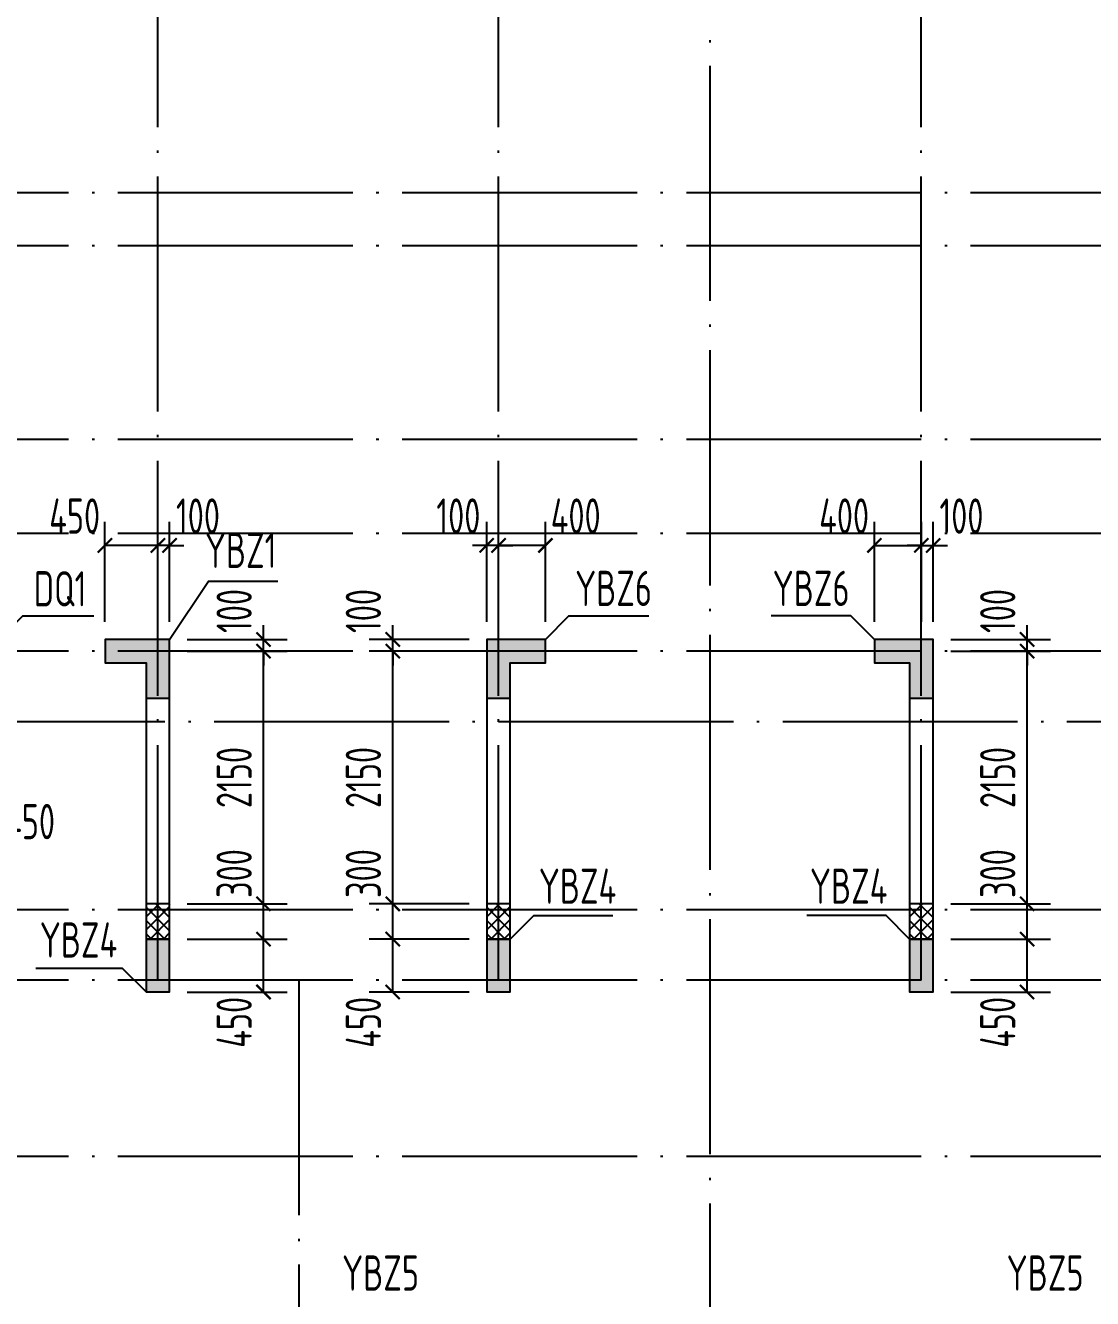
# Model space of a CAD drawing. Extents: x -668857 to 185752, y -270966 to 286822.
# Drawn here: x -298277 to -289192, y 133165 to 143997 of the extents above; entities that cross this region are included whole.
import ezdxf
from ezdxf.enums import TextEntityAlignment as Align

# ---------------------------------------------------------------- set-up
doc = ezdxf.new("R2010")
doc.units = 0
doc.header["$LTSCALE"] = 1000
doc.linetypes.add('DOTE', pattern=[2.42, 2, -0.2, 0.02, -0.2])
doc.layers.get('0').update_dxf_attribs({"linetype": 'CONTINUOUS'})
doc.layers.get('DEFPOINTS').update_dxf_attribs({"linetype": 'CONTINUOUS'})
for name, color, linetype in [('0z-约束构件', 1, 'CONTINUOUS'), ('A-DOTE', 10, 'DOTE'), ('S-Q墙实线', 6, 'CONTINUOUS'), ('S-Q墙标注', 3, 'CONTINUOUS'), ('S-X详图填充', 252, 'CONTINUOUS'), ('S-X详图实线', 4, 'CONTINUOUS'), ('S-Z柱编号', 6, 'CONTINUOUS')]:
    doc.layers.add(name, color=color, linetype=linetype)
doc.layers.add('配箍校核', color=34, linetype='CONTINUOUS', plot=False)
doc.styles.add('TSSD_REIN', font='tssdeng.shx', dxfattribs={"width": 0.7, "height": 300, "bigfont": 'tssdchn.shx'})
doc.styles.add('结构文字', font='zstxt.shx', dxfattribs={"width": 0.7, "bigfont": 'zshz.shx'})
doc.dimstyles.new('STRUCK', dxfattribs={"dimtxt": 400, "dimasz": 121, "dimexe": 200, "dimexo": 150, "dimgap": 115, "dimtad": 1, "dimdec": 0, "dimdsep": 46, "dimtxsty": '结构文字', "dimblk": 'ARCHTICK', "dimcen": 400, "dimclrd": 3, "dimclre": 3, "dimclrt": 7, "dimadec": 0, "dimazin": 0, "dimtfac": 1, "dimtdec": 0, "dimtix": 1, "dimtmove": 2, "dimatfit": 3, "dimldrblk": '_DIMX', "dimfxl": 1, "dimtolj": 1, "dimtzin": 0, "dimarcsym": 0})

# ---------------------------------------------------------------- blocks, each defined once
blk = doc.blocks.new('20210726.16350016')
at = {"layer": 'A-DOTE'}
for p, q in [((24900, 10900), (24900, 21100)), ((27800, 10900), (27800, 21100)), ((29600, 21100), (29600, 3600)), ((31400, 10900), (31400, 21100)), ((55600, 17600), (3600, 17600)), ((55600, 17150), (3600, 17150)), ((55600, 15500), (3600, 15500)), ((55600, 14700), (3600, 14700)), ((55600, 13700), (3600, 13700)), ((3600, 13100.3), (55600, 13100.3)), ((55600, 11500), (3600, 11500)), ((55600, 10900), (3600, 10900)), ((26100, 10900), (26100, 3600)), ((55600, 9400), (3600, 9400))]:
    blk.add_line(p, q, dxfattribs=at)
blk = doc.blocks.new('_ArchTick')
at = {"color": 0, "linetype": 'ByBlock', "const_width": 0.15}
blk.add_lwpolyline([(-0.5, -0.5), (0.5, 0.5)], dxfattribs=at)
blk = doc.blocks.new('*D3236')
at = {"layer": 'DEFPOINTS', "color": 0, "transparency": 16777216}
for p in [(-295150, 136223), (-294350, 136223), (-294350, 135773)]:
    blk.add_point(p, dxfattribs=at)
at = {"layer": 'S-Q墙标注', "color": 3, "lineweight": -2, "transparency": 16777216}
for p, q in [((-294500, 136223), (-295350, 136223)), ((-295150, 135773), (-295150, 136223)), ((-294500, 135773), (-295350, 135773))]:
    blk.add_line(p, q, dxfattribs=at)
at = {"layer": 'S-Q墙标注', "color": 3, "lineweight": -2, "transparency": 16777216, "xscale": 121, "yscale": 121, "zscale": 121}
for p, rotation in [((-295150, 136223), 90), ((-295150, 135773), 270)]:
    blk.add_blockref('_ArchTick', p, dxfattribs=dict(at, rotation=rotation))
at = {"layer": 'S-Q墙标注', "color": 7, "transparency": 16777216, "insert": (-295400, 135515), "char_height": 300, "attachment_point": 5, "rotation": 90, "style": 'TSSD_REIN'}
blk.add_mtext('\\A1;450', dxfattribs=at)
blk = doc.blocks.new('_DIMX')
blk.add_line((-150, 0), (150, 0))
at = {"const_width": 50}
blk.add_lwpolyline([(-70, -70), (70, 70)], dxfattribs=at)
blk = doc.blocks.new('*D3237')
at = {"layer": 'DEFPOINTS', "color": 0, "transparency": 16777216}
for p in [(-295150, 138773), (-294350, 138773), (-294350, 138673)]:
    blk.add_point(p, dxfattribs=at)
at = {"layer": 'S-Q墙标注', "color": 3, "lineweight": -2, "transparency": 16777216}
for p, q in [((-295150, 138773), (-295150, 138894)), ((-294500, 138773), (-295350, 138773)), ((-295150, 138673), (-295150, 138773)), ((-294500, 138673), (-295350, 138673)), ((-295150, 138673), (-295150, 138552))]:
    blk.add_line(p, q, dxfattribs=at)
at = {"layer": 'S-Q墙标注', "color": 3, "lineweight": -2, "transparency": 16777216, "xscale": 121, "yscale": 121, "zscale": 121}
for p, rotation in [((-295150, 138773), 270), ((-295150, 138673), 90)]:
    blk.add_blockref('_ArchTick', p, dxfattribs=dict(at, rotation=rotation))
at = {"layer": 'S-Q墙标注', "color": 7, "transparency": 16777216, "insert": (-295400, 139015), "char_height": 300, "attachment_point": 5, "rotation": 90, "style": 'TSSD_REIN'}
blk.add_mtext('\\A1;100', dxfattribs=at)
blk = doc.blocks.new('*D3238')
at = {"layer": 'DEFPOINTS', "color": 0, "transparency": 16777216}
for p in [(-294249, 139573), (-294249, 138773), (-293850, 138773)]:
    blk.add_point(p, dxfattribs=at)
at = {"layer": 'S-Q墙标注', "color": 3, "lineweight": -2, "transparency": 16777216}
for p, q in [((-294249, 138923), (-294249, 139773)), ((-293850, 138923), (-293850, 139773)), ((-293850, 139573), (-294249, 139573))]:
    blk.add_line(p, q, dxfattribs=at)
at = {"layer": 'S-Q墙标注', "color": 3, "lineweight": -2, "transparency": 16777216, "xscale": 121, "yscale": 121, "zscale": 121, "rotation": 180}
blk.add_blockref('_ArchTick', (-294249, 139573), dxfattribs=at)
at = {"layer": 'S-Q墙标注', "color": 3, "lineweight": -2, "transparency": 16777216, "xscale": 121, "yscale": 121, "zscale": 121}
blk.add_blockref('_ArchTick', (-293850, 139573), dxfattribs=at)
at = {"layer": 'S-Q墙标注', "color": 7, "transparency": 16777216, "insert": (-293592, 139823), "char_height": 300, "attachment_point": 5, "style": 'TSSD_REIN'}
blk.add_mtext('\\A1;400', dxfattribs=at)
blk = doc.blocks.new('*D3239')
at = {"layer": 'DEFPOINTS', "color": 0, "transparency": 16777216}
for p in [(-294350, 139573), (-294350, 138773), (-294249, 138773)]:
    blk.add_point(p, dxfattribs=at)
at = {"layer": 'S-Q墙标注', "color": 3, "lineweight": -2, "transparency": 16777216}
for p, q in [((-294350, 138923), (-294350, 139773)), ((-294249, 138923), (-294249, 139773)), ((-294350, 139573), (-294471, 139573)), ((-294249, 139573), (-294350, 139573)), ((-294249, 139573), (-294128, 139573))]:
    blk.add_line(p, q, dxfattribs=at)
at = {"layer": 'S-Q墙标注', "color": 3, "lineweight": -2, "transparency": 16777216, "xscale": 121, "yscale": 121, "zscale": 121}
blk.add_blockref('_ArchTick', (-294350, 139573), dxfattribs=at)
at = {"layer": 'S-Q墙标注', "color": 3, "lineweight": -2, "transparency": 16777216, "xscale": 121, "yscale": 121, "zscale": 121, "rotation": 180}
blk.add_blockref('_ArchTick', (-294249, 139573), dxfattribs=at)
at = {"layer": 'S-Q墙标注', "color": 7, "transparency": 16777216, "insert": (-294591, 139823), "char_height": 300, "attachment_point": 5, "style": 'TSSD_REIN'}
blk.add_mtext('\\A1;100', dxfattribs=at)
blk = doc.blocks.new('*D3240')
at = {"layer": 'DEFPOINTS', "color": 0, "transparency": 16777216}
for p in [(-297050, 136223), (-296250, 136223), (-297050, 135773)]:
    blk.add_point(p, dxfattribs=at)
at = {"layer": 'S-Q墙标注', "color": 3, "lineweight": -2, "transparency": 16777216}
for p, q in [((-296900, 136223), (-296050, 136223)), ((-296250, 135773), (-296250, 136223)), ((-296900, 135773), (-296050, 135773))]:
    blk.add_line(p, q, dxfattribs=at)
at = {"layer": 'S-Q墙标注', "color": 3, "lineweight": -2, "transparency": 16777216, "xscale": 121, "yscale": 121, "zscale": 121}
for p, rotation in [((-296250, 136223), 90), ((-296250, 135773), 270)]:
    blk.add_blockref('_ArchTick', p, dxfattribs=dict(at, rotation=rotation))
at = {"layer": 'S-Q墙标注', "color": 7, "transparency": 16777216, "insert": (-296500, 135515), "char_height": 300, "attachment_point": 5, "rotation": 90, "style": 'TSSD_REIN'}
blk.add_mtext('\\A1;450', dxfattribs=at)
blk = doc.blocks.new('*D3241')
at = {"layer": 'DEFPOINTS', "color": 0, "transparency": 16777216}
for p in [(-297050, 138773), (-296250, 138773), (-297050, 138673)]:
    blk.add_point(p, dxfattribs=at)
at = {"layer": 'S-Q墙标注', "color": 3, "lineweight": -2, "transparency": 16777216}
for p, q in [((-296250, 138773), (-296250, 138894)), ((-296900, 138773), (-296050, 138773)), ((-296250, 138673), (-296250, 138773)), ((-296900, 138673), (-296050, 138673)), ((-296250, 138673), (-296250, 138552))]:
    blk.add_line(p, q, dxfattribs=at)
at = {"layer": 'S-Q墙标注', "color": 3, "lineweight": -2, "transparency": 16777216, "xscale": 121, "yscale": 121, "zscale": 121}
for p, rotation in [((-296250, 138773), 270), ((-296250, 138673), 90)]:
    blk.add_blockref('_ArchTick', p, dxfattribs=dict(at, rotation=rotation))
at = {"layer": 'S-Q墙标注', "color": 7, "transparency": 16777216, "insert": (-296500, 139015), "char_height": 300, "attachment_point": 5, "rotation": 90, "style": 'TSSD_REIN'}
blk.add_mtext('\\A1;100', dxfattribs=at)
blk = doc.blocks.new('*D3242')
at = {"layer": 'DEFPOINTS', "color": 0, "transparency": 16777216}
for p in [(-297149, 139573), (-297149, 138773), (-297050, 138773)]:
    blk.add_point(p, dxfattribs=at)
at = {"layer": 'S-Q墙标注', "color": 3, "lineweight": -2, "transparency": 16777216}
for p, q in [((-297149, 138923), (-297149, 139773)), ((-297050, 138923), (-297050, 139773)), ((-297149, 139573), (-297270, 139573)), ((-297050, 139573), (-297149, 139573)), ((-297050, 139573), (-296929, 139573))]:
    blk.add_line(p, q, dxfattribs=at)
at = {"layer": 'S-Q墙标注', "color": 3, "lineweight": -2, "transparency": 16777216, "xscale": 121, "yscale": 121, "zscale": 121}
blk.add_blockref('_ArchTick', (-297149, 139573), dxfattribs=at)
at = {"layer": 'S-Q墙标注', "color": 3, "lineweight": -2, "transparency": 16777216, "xscale": 121, "yscale": 121, "zscale": 121, "rotation": 180}
blk.add_blockref('_ArchTick', (-297050, 139573), dxfattribs=at)
at = {"layer": 'S-Q墙标注', "color": 7, "transparency": 16777216, "insert": (-296808, 139823), "char_height": 300, "attachment_point": 5, "style": 'TSSD_REIN'}
blk.add_mtext('\\A1;100', dxfattribs=at)
blk = doc.blocks.new('*D3243')
at = {"layer": 'DEFPOINTS', "color": 0, "transparency": 16777216}
for p in [(-297600, 139573), (-297600, 138773), (-297149, 138773)]:
    blk.add_point(p, dxfattribs=at)
at = {"layer": 'S-Q墙标注', "color": 3, "lineweight": -2, "transparency": 16777216}
for p, q in [((-297600, 138923), (-297600, 139773)), ((-297149, 138923), (-297149, 139773)), ((-297149, 139573), (-297600, 139573))]:
    blk.add_line(p, q, dxfattribs=at)
at = {"layer": 'S-Q墙标注', "color": 3, "lineweight": -2, "transparency": 16777216, "xscale": 121, "yscale": 121, "zscale": 121, "rotation": 180}
blk.add_blockref('_ArchTick', (-297600, 139573), dxfattribs=at)
at = {"layer": 'S-Q墙标注', "color": 3, "lineweight": -2, "transparency": 16777216, "xscale": 121, "yscale": 121, "zscale": 121}
blk.add_blockref('_ArchTick', (-297149, 139573), dxfattribs=at)
at = {"layer": 'S-Q墙标注', "color": 7, "transparency": 16777216, "insert": (-297858, 139823), "char_height": 300, "attachment_point": 5, "style": 'TSSD_REIN'}
blk.add_mtext('\\A1;450', dxfattribs=at)
blk = doc.blocks.new('*D3246')
at = {"layer": 'DEFPOINTS', "color": 0, "transparency": 16777216}
for p in [(-298949, 137773), (-298500, 137773), (-298949, 136973)]:
    blk.add_point(p, dxfattribs=at)
at = {"layer": 'S-Q墙标注', "color": 3, "lineweight": -2, "transparency": 16777216}
for p, q in [((-298949, 137623), (-298949, 136773)), ((-298500, 137623), (-298500, 136773)), ((-298500, 136973), (-298949, 136973))]:
    blk.add_line(p, q, dxfattribs=at)
at = {"layer": 'S-Q墙标注', "color": 3, "lineweight": -2, "transparency": 16777216, "xscale": 121, "yscale": 121, "zscale": 121, "rotation": 180}
blk.add_blockref('_ArchTick', (-298949, 136973), dxfattribs=at)
at = {"layer": 'S-Q墙标注', "color": 3, "lineweight": -2, "transparency": 16777216, "xscale": 121, "yscale": 121, "zscale": 121}
blk.add_blockref('_ArchTick', (-298500, 136973), dxfattribs=at)
at = {"layer": 'S-Q墙标注', "color": 7, "transparency": 16777216, "insert": (-298242, 137223), "char_height": 300, "attachment_point": 5, "style": 'TSSD_REIN'}
blk.add_mtext('\\A1;450', dxfattribs=at)
blk = doc.blocks.new('*D3311')
at = {"layer": 'DEFPOINTS', "color": 0, "transparency": 16777216}
for p in [(-290549, 136223), (-289749, 136223), (-290549, 135773)]:
    blk.add_point(p, dxfattribs=at)
at = {"layer": 'S-Q墙标注', "color": 3, "lineweight": -2, "transparency": 16777216}
for p, q in [((-290399, 136223), (-289549, 136223)), ((-289749, 135773), (-289749, 136223)), ((-290399, 135773), (-289549, 135773))]:
    blk.add_line(p, q, dxfattribs=at)
at = {"layer": 'S-Q墙标注', "color": 3, "lineweight": -2, "transparency": 16777216, "xscale": 121, "yscale": 121, "zscale": 121}
for p, rotation in [((-289749, 136223), 90), ((-289749, 135773), 270)]:
    blk.add_blockref('_ArchTick', p, dxfattribs=dict(at, rotation=rotation))
at = {"layer": 'S-Q墙标注', "color": 7, "transparency": 16777216, "insert": (-289999, 135515), "char_height": 300, "attachment_point": 5, "rotation": 90, "style": 'TSSD_REIN'}
blk.add_mtext('\\A1;450', dxfattribs=at)
blk = doc.blocks.new('*D3312')
at = {"layer": 'DEFPOINTS', "color": 0, "transparency": 16777216}
for p in [(-290549, 138773), (-289749, 138773), (-290549, 138673)]:
    blk.add_point(p, dxfattribs=at)
at = {"layer": 'S-Q墙标注', "color": 3, "lineweight": -2, "transparency": 16777216}
for p, q in [((-289749, 138773), (-289749, 138894)), ((-290399, 138773), (-289549, 138773)), ((-289749, 138673), (-289749, 138773)), ((-290399, 138673), (-289549, 138673)), ((-289749, 138673), (-289749, 138552))]:
    blk.add_line(p, q, dxfattribs=at)
at = {"layer": 'S-Q墙标注', "color": 3, "lineweight": -2, "transparency": 16777216, "xscale": 121, "yscale": 121, "zscale": 121}
for p, rotation in [((-289749, 138773), 270), ((-289749, 138673), 90)]:
    blk.add_blockref('_ArchTick', p, dxfattribs=dict(at, rotation=rotation))
at = {"layer": 'S-Q墙标注', "color": 7, "transparency": 16777216, "insert": (-289999, 139015), "char_height": 300, "attachment_point": 5, "rotation": 90, "style": 'TSSD_REIN'}
blk.add_mtext('\\A1;100', dxfattribs=at)
blk = doc.blocks.new('*D3313')
at = {"layer": 'DEFPOINTS', "color": 0, "transparency": 16777216}
for p in [(-290649, 139573), (-291049, 138773), (-290649, 138773)]:
    blk.add_point(p, dxfattribs=at)
at = {"layer": 'S-Q墙标注', "color": 3, "lineweight": -2, "transparency": 16777216}
for p, q in [((-291049, 138923), (-291049, 139773)), ((-290649, 138923), (-290649, 139773)), ((-291049, 139573), (-290649, 139573))]:
    blk.add_line(p, q, dxfattribs=at)
at = {"layer": 'S-Q墙标注', "color": 3, "lineweight": -2, "transparency": 16777216, "xscale": 121, "yscale": 121, "zscale": 121, "rotation": 180}
blk.add_blockref('_ArchTick', (-291049, 139573), dxfattribs=at)
at = {"layer": 'S-Q墙标注', "color": 3, "lineweight": -2, "transparency": 16777216, "xscale": 121, "yscale": 121, "zscale": 121}
blk.add_blockref('_ArchTick', (-290649, 139573), dxfattribs=at)
at = {"layer": 'S-Q墙标注', "color": 7, "transparency": 16777216, "insert": (-291307, 139823), "char_height": 300, "attachment_point": 5, "style": 'TSSD_REIN'}
blk.add_mtext('\\A1;400', dxfattribs=at)
blk = doc.blocks.new('*D3314')
at = {"layer": 'DEFPOINTS', "color": 0, "transparency": 16777216}
for p in [(-290549, 139573), (-290649, 138773), (-290549, 138773)]:
    blk.add_point(p, dxfattribs=at)
at = {"layer": 'S-Q墙标注', "color": 3, "lineweight": -2, "transparency": 16777216}
for p, q in [((-290649, 138923), (-290649, 139773)), ((-290549, 138923), (-290549, 139773)), ((-290649, 139573), (-290770, 139573)), ((-290649, 139573), (-290549, 139573)), ((-290549, 139573), (-290428, 139573))]:
    blk.add_line(p, q, dxfattribs=at)
at = {"layer": 'S-Q墙标注', "color": 3, "lineweight": -2, "transparency": 16777216, "xscale": 121, "yscale": 121, "zscale": 121}
blk.add_blockref('_ArchTick', (-290649, 139573), dxfattribs=at)
at = {"layer": 'S-Q墙标注', "color": 3, "lineweight": -2, "transparency": 16777216, "xscale": 121, "yscale": 121, "zscale": 121, "rotation": 180}
blk.add_blockref('_ArchTick', (-290549, 139573), dxfattribs=at)
at = {"layer": 'S-Q墙标注', "color": 7, "transparency": 16777216, "insert": (-290308, 139823), "char_height": 300, "attachment_point": 5, "style": 'TSSD_REIN'}
blk.add_mtext('\\A1;100', dxfattribs=at)
blk = doc.blocks.new('20210730.00595579')
at = {"layer": '0z-约束构件'}
h = blk.add_hatch(dxfattribs=at)
h.set_pattern_fill('ANSI37', color=256, scale=25, style=0)
h.set_pattern_definition([(45, (101794.74, -600656.97), (-56.126601, 56.126601), []), (135, (101794.74, -600656.97), (-56.126601, -56.126601), [])])
h.paths.add_polyline_path([(-14335, -181459), (-14335, -181159), (-14135, -181159), (-14135, -181459)])
h = blk.add_hatch(dxfattribs=at)
h.set_pattern_fill('ANSI37', color=256, scale=25, style=0)
h.set_pattern_definition([(45, (104694.74, -600656.97), (-56.126601, 56.126601), []), (135, (104694.74, -600656.97), (-56.126601, -56.126601), [])])
h.paths.add_polyline_path([(-11435, -181459), (-11435, -181159), (-11235, -181159), (-11235, -181459)])
h = blk.add_hatch(dxfattribs=at)
h.set_pattern_fill('ANSI37', color=256, scale=25, style=0)
h.set_pattern_definition([(45, (108294.764, -600656.97), (-56.126601, 56.126601), []), (135, (108294.764, -600656.97), (-56.126601, -56.126601), [])])
h.paths.add_polyline_path([(-7835, -181459), (-7835, -181159), (-7635, -181159), (-7635, -181459)])
for points in [[(-14335, -181459), (-14135, -181459), (-14135, -181159), (-14335, -181159)], [(-11435, -181459), (-11235, -181459), (-11235, -181159), (-11435, -181159)], [(-7835, -181459), (-7635, -181459), (-7635, -181159), (-7835, -181159)]]:
    blk.add_lwpolyline(points, close=True, dxfattribs=at)
blk = doc.blocks.new('*D3336')
at = {"layer": 'DEFPOINTS', "color": 0, "transparency": 16777216}
for p in [(-297050, 136523), (-296250, 136523), (-297050, 136223)]:
    blk.add_point(p, dxfattribs=at)
at = {"layer": 'S-Q墙标注', "color": 3, "lineweight": -2, "transparency": 16777216}
for p, q in [((-296900, 136523), (-296050, 136523)), ((-296250, 136223), (-296250, 136523)), ((-296900, 136223), (-296050, 136223))]:
    blk.add_line(p, q, dxfattribs=at)
at = {"layer": 'S-Q墙标注', "color": 3, "lineweight": -2, "transparency": 16777216, "xscale": 121, "yscale": 121, "zscale": 121}
for p, rotation in [((-296250, 136523), 90), ((-296250, 136223), 270)]:
    blk.add_blockref('_ArchTick', p, dxfattribs=dict(at, rotation=rotation))
at = {"layer": 'S-Q墙标注', "color": 7, "transparency": 16777216, "insert": (-296500, 136781), "char_height": 300, "attachment_point": 5, "rotation": 90, "style": 'TSSD_REIN'}
blk.add_mtext('\\A1;300', dxfattribs=at)
blk = doc.blocks.new('*D3337')
at = {"layer": 'DEFPOINTS', "color": 0, "transparency": 16777216}
for p in [(-297050, 138673), (-296250, 138673), (-297050, 136523)]:
    blk.add_point(p, dxfattribs=at)
at = {"layer": 'S-Q墙标注', "color": 3, "lineweight": -2, "transparency": 16777216}
for p, q in [((-296900, 138673), (-296050, 138673)), ((-296250, 136523), (-296250, 138673)), ((-296900, 136523), (-296050, 136523))]:
    blk.add_line(p, q, dxfattribs=at)
at = {"layer": 'S-Q墙标注', "color": 3, "lineweight": -2, "transparency": 16777216, "xscale": 121, "yscale": 121, "zscale": 121}
for p, rotation in [((-296250, 138673), 90), ((-296250, 136523), 270)]:
    blk.add_blockref('_ArchTick', p, dxfattribs=dict(at, rotation=rotation))
at = {"layer": 'S-Q墙标注', "color": 7, "transparency": 16777216, "insert": (-296500, 137598), "char_height": 300, "attachment_point": 5, "rotation": 90, "style": 'TSSD_REIN'}
blk.add_mtext('\\A1;2150', dxfattribs=at)
blk = doc.blocks.new('*D3338')
at = {"layer": 'DEFPOINTS', "color": 0, "transparency": 16777216}
for p in [(-295150, 136523), (-294350, 136523), (-294350, 136223)]:
    blk.add_point(p, dxfattribs=at)
at = {"layer": 'S-Q墙标注', "color": 3, "lineweight": -2, "transparency": 16777216}
for p, q in [((-294500, 136523), (-295350, 136523)), ((-295150, 136223), (-295150, 136523)), ((-294500, 136223), (-295350, 136223))]:
    blk.add_line(p, q, dxfattribs=at)
at = {"layer": 'S-Q墙标注', "color": 3, "lineweight": -2, "transparency": 16777216, "xscale": 121, "yscale": 121, "zscale": 121}
for p, rotation in [((-295150, 136523), 90), ((-295150, 136223), 270)]:
    blk.add_blockref('_ArchTick', p, dxfattribs=dict(at, rotation=rotation))
at = {"layer": 'S-Q墙标注', "color": 7, "transparency": 16777216, "insert": (-295400, 136781), "char_height": 300, "attachment_point": 5, "rotation": 90, "style": 'TSSD_REIN'}
blk.add_mtext('\\A1;300', dxfattribs=at)
blk = doc.blocks.new('*D3339')
at = {"layer": 'DEFPOINTS', "color": 0, "transparency": 16777216}
for p in [(-295150, 138673), (-294350, 138673), (-294350, 136523)]:
    blk.add_point(p, dxfattribs=at)
at = {"layer": 'S-Q墙标注', "color": 3, "lineweight": -2, "transparency": 16777216}
for p, q in [((-294500, 138673), (-295350, 138673)), ((-295150, 136523), (-295150, 138673)), ((-294500, 136523), (-295350, 136523))]:
    blk.add_line(p, q, dxfattribs=at)
at = {"layer": 'S-Q墙标注', "color": 3, "lineweight": -2, "transparency": 16777216, "xscale": 121, "yscale": 121, "zscale": 121}
for p, rotation in [((-295150, 138673), 90), ((-295150, 136523), 270)]:
    blk.add_blockref('_ArchTick', p, dxfattribs=dict(at, rotation=rotation))
at = {"layer": 'S-Q墙标注', "color": 7, "transparency": 16777216, "insert": (-295400, 137598), "char_height": 300, "attachment_point": 5, "rotation": 90, "style": 'TSSD_REIN'}
blk.add_mtext('\\A1;2150', dxfattribs=at)
blk = doc.blocks.new('*D3340')
at = {"layer": 'DEFPOINTS', "color": 0, "transparency": 16777216}
for p in [(-290549, 136523), (-289749, 136523), (-290549, 136223)]:
    blk.add_point(p, dxfattribs=at)
at = {"layer": 'S-Q墙标注', "color": 3, "lineweight": -2, "transparency": 16777216}
for p, q in [((-290399, 136523), (-289549, 136523)), ((-289749, 136223), (-289749, 136523)), ((-290399, 136223), (-289549, 136223))]:
    blk.add_line(p, q, dxfattribs=at)
at = {"layer": 'S-Q墙标注', "color": 3, "lineweight": -2, "transparency": 16777216, "xscale": 121, "yscale": 121, "zscale": 121}
for p, rotation in [((-289749, 136523), 90), ((-289749, 136223), 270)]:
    blk.add_blockref('_ArchTick', p, dxfattribs=dict(at, rotation=rotation))
at = {"layer": 'S-Q墙标注', "color": 7, "transparency": 16777216, "insert": (-289999, 136781), "char_height": 300, "attachment_point": 5, "rotation": 90, "style": 'TSSD_REIN'}
blk.add_mtext('\\A1;300', dxfattribs=at)
blk = doc.blocks.new('*D3341')
at = {"layer": 'DEFPOINTS', "color": 0, "transparency": 16777216}
for p in [(-290549, 138673), (-289749, 138673), (-290549, 136523)]:
    blk.add_point(p, dxfattribs=at)
at = {"layer": 'S-Q墙标注', "color": 3, "lineweight": -2, "transparency": 16777216}
for p, q in [((-290399, 138673), (-289549, 138673)), ((-289749, 136523), (-289749, 138673)), ((-290399, 136523), (-289549, 136523))]:
    blk.add_line(p, q, dxfattribs=at)
at = {"layer": 'S-Q墙标注', "color": 3, "lineweight": -2, "transparency": 16777216, "xscale": 121, "yscale": 121, "zscale": 121}
for p, rotation in [((-289749, 138673), 90), ((-289749, 136523), 270)]:
    blk.add_blockref('_ArchTick', p, dxfattribs=dict(at, rotation=rotation))
at = {"layer": 'S-Q墙标注', "color": 7, "transparency": 16777216, "insert": (-289999, 137598), "char_height": 300, "attachment_point": 5, "rotation": 90, "style": 'TSSD_REIN'}
blk.add_mtext('\\A1;2150', dxfattribs=at)

msp = doc.modelspace()

# ---------------------------------------------------------------- hatches: boundary and pattern name
at = {"layer": 'S-X详图填充'}
h = msp.add_hatch(color=256, dxfattribs=at)
h.dxf.hatch_style = 1
h.paths.add_polyline_path([(-297249.51, 138273.27), (-297049.51, 138273.27), (-297049.51, 138773.27), (-297599.51, 138773.27), (-297599.51, 138573.27), (-297249.51, 138573.27)])
h = msp.add_hatch(color=256, dxfattribs=at)
h.dxf.hatch_style = 1
h.paths.add_polyline_path([(-294349.51, 138273.27), (-294149.51, 138273.27), (-294149.51, 138573.27), (-293849.6, 138573.27), (-293849.6, 138773.27), (-294349.51, 138773.27)])
h = msp.add_hatch(color=256, dxfattribs=at)
h.dxf.hatch_style = 1
h.paths.add_polyline_path([(-290749.49, 138273.27), (-290549.49, 138273.27), (-290549.49, 138773.27), (-291049.4, 138773.27), (-291049.4, 138573.27), (-290749.49, 138573.27)])
h = msp.add_hatch(color=256, dxfattribs=at)
h.dxf.hatch_style = 1
h.paths.add_polyline_path([(-297049.51, 136223.28), (-297249.51, 136223.28), (-297249.51, 135773.28), (-297049.51, 135773.28)])
h = msp.add_hatch(color=256, dxfattribs=at)
h.dxf.hatch_style = 1
h.paths.add_polyline_path([(-294149.51, 136223.28), (-294349.51, 136223.28), (-294349.51, 135773.28), (-294149.51, 135773.28)])
h = msp.add_hatch(color=256, dxfattribs=at)
h.dxf.hatch_style = 1
h.paths.add_polyline_path([(-290549.49, 136223.28), (-290749.49, 136223.28), (-290749.49, 135773.28), (-290549.49, 135773.28)])

# ---------------------------------------------------------------- linework, layer by layer
at = {"layer": 'S-Q墙实线'}
for points in [[(-297049.51, 138773.27), (-297599.51, 138773.27), (-297599.51, 138573.27), (-297249.51, 138573.27), (-297249.51, 135773.28), (-297049.51, 135773.28)], [(-294349.51, 138773.27), (-294349.51, 135773.28), (-294149.51, 135773.28), (-294149.51, 138573.27), (-293849.6, 138573.27), (-293849.6, 138773.27)], [(-290549.49, 138773.27), (-291049.4, 138773.27), (-291049.4, 138573.27), (-290749.49, 138573.27), (-290749.49, 135773.28), (-290549.49, 135773.28)]]:
    msp.add_lwpolyline(points, close=True, dxfattribs=at)
at = {"layer": 'S-X详图实线'}
for points in [[(-297249.51, 138273.27), (-297049.51, 138273.27), (-297049.51, 138773.27), (-297599.51, 138773.27), (-297599.51, 138573.27), (-297249.51, 138573.27), (-297249.51, 138273.27)], [(-294349.51, 138273.27), (-294149.51, 138273.27), (-294149.51, 138573.27), (-293849.6, 138573.27), (-293849.6, 138773.27), (-294349.51, 138773.27), (-294349.51, 138273.27)], [(-290749.49, 138273.27), (-290549.49, 138273.27), (-290549.49, 138773.27), (-291049.4, 138773.27), (-291049.4, 138573.27), (-290749.49, 138573.27), (-290749.49, 138273.27)], [(-297049.51, 136223.28), (-297249.51, 136223.28), (-297249.51, 135773.28), (-297049.51, 135773.28), (-297049.51, 136223.28)], [(-294149.51, 136223.28), (-294349.51, 136223.28), (-294349.51, 135773.28), (-294149.51, 135773.28), (-294149.51, 136223.28)], [(-290549.49, 136223.28), (-290749.49, 136223.28), (-290749.49, 135773.28), (-290549.49, 135773.28), (-290549.49, 136223.28)]]:
    msp.add_lwpolyline(points, close=True, dxfattribs=at)
at = {"layer": 'S-Z柱编号', "color": 7}
for points in [[(-297049.51, 138773.27), (-296717.07, 139269.9), (-296127.23, 139269.9)], [(-298499.59, 138773.27), (-298299.59, 138973.27), (-297693.58, 138973.27)], [(-293849.6, 138773.27), (-293649.6, 138973.27), (-292970.17, 138973.27)], [(-291049.4, 138773.27), (-291249.4, 138973.27), (-291928.83, 138973.27)], [(-294149.51, 136223.28), (-293949.51, 136423.28), (-293275.99, 136423.28)], [(-290749.49, 136223.28), (-290949.49, 136423.28), (-291623.01, 136423.28)], [(-297249.51, 135773.28), (-297449.51, 135973.28), (-298189.84, 135973.28)]]:
    msp.add_lwpolyline(points, dxfattribs=at)

# ---------------------------------------------------------------- block references
at = {"layer": 'A-DOTE'}
msp.add_blockref('20210726.16350016', (-322049.5, 124973.23), dxfattribs=at)
at = {"layer": '配箍校核'}
msp.add_blockref('20210730.00595579', (-282914.21, 317682.46), dxfattribs=at)

# ---------------------------------------------------------------- texts
at = {"layer": 'S-Z柱编号', "color": 7, "style": 'TSSD_REIN', "width": 0.7}
for s, p in [('YBZ1', (-296749.51, 139291.46)), ('DQ1', (-298205.7, 138964.01)), ('YBZ6', (-293597.24, 138967.45)), ('YBZ6', (-291915.6, 138967.45)), ('YBZ4', (-293906.66, 136433.86)), ('YBZ4', (-291598.11, 136433.86)), ('YBZ4', (-298155.28, 135976)), ('YBZ5', (-295581.15, 133141.94)), ('YBZ5', (-289923.61, 133141.94))]:
    msp.add_text(s, height=300, dxfattribs=at).set_placement(p, align=Align.BOTTOM_LEFT)

# ---------------------------------------------------------------- dimensions: what is measured, and where the dimension line sits
at = {"layer": 'S-Q墙标注'}
for base, p1, p2, angle, picture, middle in [((-297599.51, 139573.27), (-297149.5, 138773.27), (-297599.51, 138773.27), 180, '*D3243', (-297857.59, 139823.27)), ((-297149.5, 139573.27), (-297049.51, 138773.27), (-297149.5, 138773.27), 180, '*D3242', (-296807.59, 139823.27)), ((-294349.51, 139573.27), (-294249.5, 138773.27), (-294349.51, 138773.27), 180, '*D3239', (-294591.43, 139823.27)), ((-294249.5, 139573.27), (-293849.59, 138773.27), (-294249.5, 138773.27), 180, '*D3238', (-293591.52, 139823.27)), ((-296249.51, 138773.27), (-297049.51, 138673.27), (-297049.51, 138773.27), 90, '*D3241', (-296499.51, 139015.2)), ((-295149.51, 138773.27), (-294349.51, 138673.27), (-294349.51, 138773.27), 90, '*D3237', (-295399.51, 139015.2)), ((-289749.49, 138773.27), (-290549.49, 138673.27), (-290549.49, 138773.27), 90, '*D3312', (-289999.49, 139015.2)), ((-298949.5, 136973.27), (-298499.59, 137773.27), (-298949.5, 137773.27), 180, '*D3246', (-298241.51, 137223.27)), ((-296249.51, 136523.28), (-297049.51, 136223.28), (-297049.51, 136523.28), 90, '*D3336', (-296499.51, 136781.35)), ((-295149.51, 136523.28), (-294349.51, 136223.28), (-294349.51, 136523.28), 90, '*D3338', (-295399.51, 136781.35)), ((-289749.49, 136523.28), (-290549.49, 136223.28), (-290549.49, 136523.28), 90, '*D3340', (-289999.49, 136781.35)), ((-296249.51, 136223.28), (-297049.51, 135773.28), (-297049.51, 136223.28), 90, '*D3240', (-296499.51, 135515.2)), ((-295149.51, 136223.28), (-294349.51, 135773.28), (-294349.51, 136223.28), 90, '*D3236', (-295399.51, 135515.2)), ((-289749.49, 136223.28), (-290549.49, 135773.28), (-290549.49, 136223.28), 90, '*D3311', (-289999.49, 135515.2))]:
    dim = msp.add_linear_dim(base=base, p1=p1, p2=p2, angle=angle, dimstyle='STRUCK', override={"dimtxt": 300, "dimgap": 100, "dimtxsty": 'TSSD_REIN'}, dxfattribs=at)
    dim.commit()
    dim.dimension.update_dxf_attribs({"geometry": picture, "text_midpoint": middle, "dimtype": 160})
for base, p1, p2, picture, middle in [((-290649.5, 139573.27), (-291049.4, 138773.27), (-290649.5, 138773.27), '*D3313', (-291307.48, 139823.27)), ((-290549.49, 139573.27), (-290649.5, 138773.27), (-290549.49, 138773.27), '*D3314', (-290307.56, 139823.27))]:
    dim = msp.add_linear_dim(base=base, p1=p1, p2=p2, dimstyle='STRUCK', override={"dimtxt": 300, "dimgap": 100, "dimtxsty": 'TSSD_REIN'}, dxfattribs=at)
    dim.commit()
    dim.dimension.update_dxf_attribs({"geometry": picture, "text_midpoint": middle, "dimtype": 160})
for base, p1, p2, picture, middle in [((-296249.51, 138673.27), (-297049.51, 136523.28), (-297049.51, 138673.27), '*D3337', (-296499.51, 137598.27)), ((-295149.51, 138673.27), (-294349.51, 136523.28), (-294349.51, 138673.27), '*D3339', (-295399.51, 137598.27)), ((-289749.49, 138673.27), (-290549.49, 136523.28), (-290549.49, 138673.27), '*D3341', (-289999.49, 137598.27))]:
    dim = msp.add_linear_dim(base=base, p1=p1, p2=p2, angle=90, dimstyle='STRUCK', override={"dimtxt": 300, "dimgap": 100, "dimtxsty": 'TSSD_REIN'}, dxfattribs=at)
    dim.commit()
    dim.dimension.update_dxf_attribs({"geometry": picture, "text_midpoint": middle})

doc.saveas('drawing.dxf')
